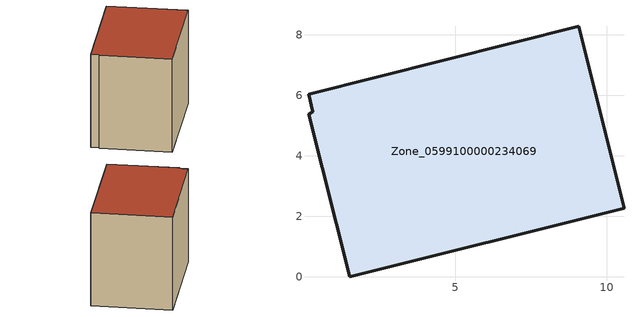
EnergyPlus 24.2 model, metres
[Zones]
Zone_0599100000234069
 floor ground (C_G): 0.28,5.45 0.14,6.04 9.07,8.28 10.57,2.27 1.5,0 0.16,5.37 z0
 wall outside (C_F): 10.57,2.27 9.07,8.28 0.14,6.04 0.28,5.45 0.16,5.37 1.5,0 10.57,2.27 z0:7.6
 roof outside (C_R): 0.14,6.04 0.28,5.45 0.16,5.37 1.5,0 10.57,2.27 9.07,8.28 z7.6
[BUILDING]
Pand.0599100000234069: North Axis=0; Terrain=City; Loads Convergence Tolerance Value=0.04; Temperature Convergence Tolerance Value=0.4; Solar Distribution=FullExterior; Maximum Number of Warmup Days=25; Minimum Number of Warmup Days=1
[Site:Location]
Rotterdam.The.Hague.AP_ZH_NLD Design_Conditions: Latitude=51.96; Longitude=4.45; Time Zone=1; Elevation=-4.5
[SITE:GROUNDTEMPERATURE:BUILDINGSURFACE]
18, 18, 18, 18, 18, 18, 18, 18, 18, 18, 18, 18
[MATERIAL] Thermal Absorptance=0.9; Solar Absorptance=0.7; Visible Absorptance=0.7
Name | Roughness | Thickness | Conductivity | Density | Specific Heat
G.TC.1965-1974 | MediumSmooth | 0.15 | 0.882353 | 540 | 1210
F.TC.1965-1974 | Rough | 0.3 | 0.697674 | 1920 | 840
R.TC.1965-1974 | MediumRough | 0.2 | 0.232558 | 1500 | 1000
[CONSTRUCTION]
C_G: G.TC.1965-1974
C_F: F.TC.1965-1974
C_R: R.TC.1965-1974
[ZONE]
Zone_0599100000234069: Type=1; Multiplier=1; Ceiling Height=Autocalculate; Volume=Autocalculate; Floor Area=autocalculate; Part of Total Floor Area=Yes
[ZONEINFILTRATION:DESIGNFLOWRATE]
Infil_Zone_0599100000234069: Zone or ZoneList or Space or SpaceList=Zone_0599100000234069; Schedule=AlwaysOn; Design Flow Rate Calculation Method=Flow/Area; Flow Rate per Floor Area=0.003; Constant Term Coefficient=1; Temperature Term Coefficient=0; Velocity Term Coefficient=0; Velocity Squared Term Coefficient=0
[HVACTEMPLATE:ZONE:IDEALLOADSAIRSYSTEM]
Zone_0599100000234069: Maximum Heating Supply Air Temperature=50; Minimum Cooling Supply Air Temperature=13; Maximum Heating Supply Air Humidity Ratio=0.0156; Minimum Cooling Supply Air Humidity Ratio=0.0077; Heating Limit=NoLimit; Cooling Limit=NoLimit; Dehumidification Control Type=ConstantSensibleHeatRatio; Cooling Sensible Heat Ratio=0.7; Dehumidification Setpoint=60; Humidification Control Type=None; Humidification Setpoint=30; Outdoor Air Method=None; Outdoor Air Flow Rate per Person=0.00944; Outdoor Air Flow Rate per Zone Floor Area=0; Outdoor Air Flow Rate per Zone=0; Demand Controlled Ventilation Type=None; Outdoor Air Economizer Type=NoEconomizer; Heat Recovery Type=None; Sensible Heat Recovery Effectiveness=0.7; Latent Heat Recovery Effectiveness=0.65
[ZONECONTROL:THERMOSTAT]
ThermostatControl_Zone_0599100000234069: Zone or ZoneList=Zone_0599100000234069; Control Type Schedule=DualSetpointControlType; Control 1=Thermostat_Zone_0599100000234069; Temperature Difference Between Cutout And Setpoint=0
[THERMOSTATSETPOINT:DUALSETPOINT]
Thermostat_Zone_0599100000234069: Heating Setpoint Temperature Schedule=HeatingSetpoint_Zone_0599100000234069; Cooling Setpoint Temperature Schedule=CoolingSetpoint_Zone_0599100000234069
[SCHEDULE:COMPACT]
HeatingSetpoint_Zone_0599100000234069: Through: 12/31, For: AllDays, Until: 24:00, 21
CoolingSetpoint_Zone_0599100000234069: Through: 12/31, For: AllDays, Until: 24:00, 24
DualSetpointControlType: Through: 12/31, For: AllDays, Until: 24:00, 4
AlwaysOn: Through: 12/31, For: AllDays, Until: 24:00, 1
